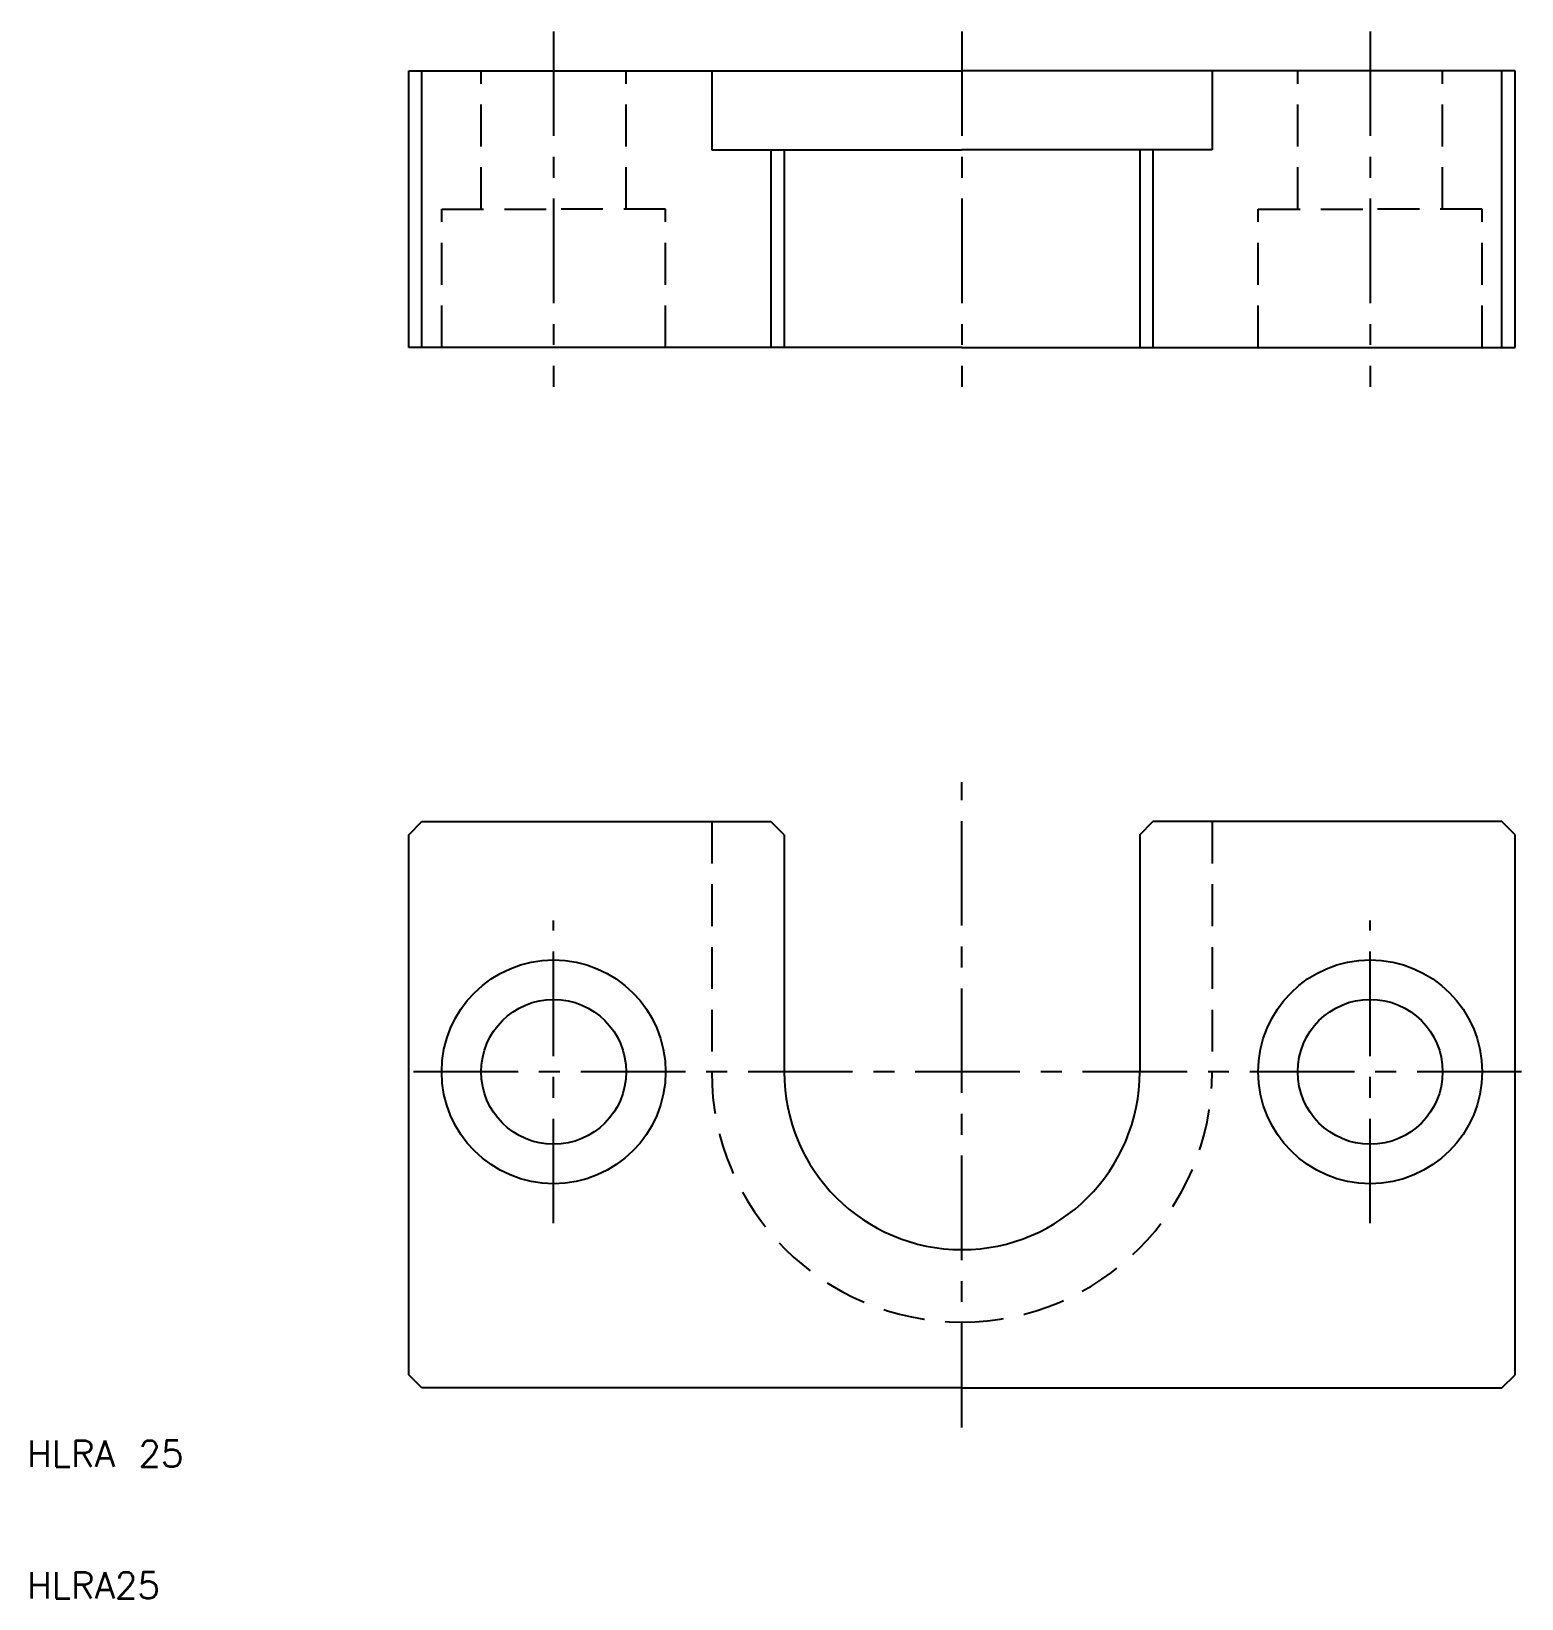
# Model space of a CAD drawing. Extents: x 10 to 124, y 10 to 129.
import ezdxf

# ---------------------------------------------------------------- set-up
doc = ezdxf.new("R2010")
doc.units = 0
doc.header["$LTSCALE"] = 0.25
doc.linetypes.add('CENTER', pattern=[50.8, 31.75, -6.35, 6.35, -6.35])
doc.linetypes.add('DASHED', pattern=[19.05, 12.7, -6.35])
doc.layers.get('0').update_dxf_attribs({"linetype": 'CONTINUOUS'})
doc.layers.add('CENTER', color=1, linetype='CENTER')
doc.styles.get("Standard").update_dxf_attribs({"font": 'txt.shx', "bigfont": 'extfont.shx'})

msp = doc.modelspace()

# ---------------------------------------------------------------- linework, layer by layer
for p, q in [((39, 126), (81, 126)), ((39, 105), (39, 126)), ((40, 105), (40, 126)), ((62, 126), (62, 120)), ((123, 126), (81, 126)), ((100, 126), (100, 120)), ((122, 105), (122, 126)), ((123, 105), (123, 126)), ((62, 120), (81, 120)), ((66.5, 120), (66.5, 105)), ((67.5, 120), (67.5, 105)), ((100, 120), (81, 120)), ((94.5, 120), (94.5, 105)), ((95.5, 120), (95.5, 105)), ((81, 105), (39, 105)), ((81, 105), (123, 105)), ((39, 68), (40, 69)), ((39, 27), (39, 68)), ((40, 69), (66.5, 69)), ((67.5, 68), (66.5, 69)), ((67.5, 68), (67.5, 50)), ((94.5, 68), (95.5, 69)), ((94.5, 68), (94.5, 50)), ((122, 69), (95.5, 69)), ((123, 68), (122, 69)), ((123, 27), (123, 68)), ((40, 26), (39, 27)), ((122, 26), (123, 27)), ((81, 26), (40, 26)), ((81, 26), (122, 26))]:
    msp.add_line(p, q)
at = {"color": 3, "linetype": 'DASHED'}
for p, q in [((44.5, 115.5), (44.5, 126)), ((55.5, 115.5), (55.5, 126)), ((106.5, 115.5), (106.5, 126)), ((117.5, 115.5), (117.5, 126)), ((41.5, 115.5), (50, 115.5)), ((41.5, 105), (41.5, 115.5)), ((58.5, 115.5), (50, 115.5)), ((58.5, 105), (58.5, 115.5)), ((103.5, 115.5), (112, 115.5)), ((103.5, 105), (103.5, 115.5)), ((120.5, 115.5), (112, 115.5)), ((120.5, 105), (120.5, 115.5)), ((62, 69), (62, 50)), ((100, 69), (100, 50))]:
    msp.add_line(p, q, dxfattribs=at)
for centre, radius in [((50, 50), 8.5), ((112, 50), 8.5), ((50, 50), 5.5), ((112, 50), 5.5)]:
    msp.add_circle(centre, radius)
for start, end in [(180, 270), (270, 0)]:
    msp.add_arc((81, 50), 19, start, end, dxfattribs=at)
for start, end in [(180, 270), (270, 0)]:
    msp.add_arc((81, 50), 13.5, start, end)
at = {"layer": 'CENTER', "color": 1, "linetype": 'CENTER'}
for p, q in [((50, 129), (50, 102)), ((81, 129), (81, 102)), ((112, 129), (112, 102)), ((81, 23), (81, 72)), ((50, 38.5), (50, 61.5)), ((112, 38.5), (112, 61.5)), ((123.5, 50), (38.5, 50))]:
    msp.add_line(p, q, dxfattribs=at)

# ---------------------------------------------------------------- texts
for s, p in [('HLRA 25', (10, 20)), ('HLRA25', (10, 10))]:
    msp.add_text(s, height=2).set_placement(p)

doc.saveas('drawing.dxf')
